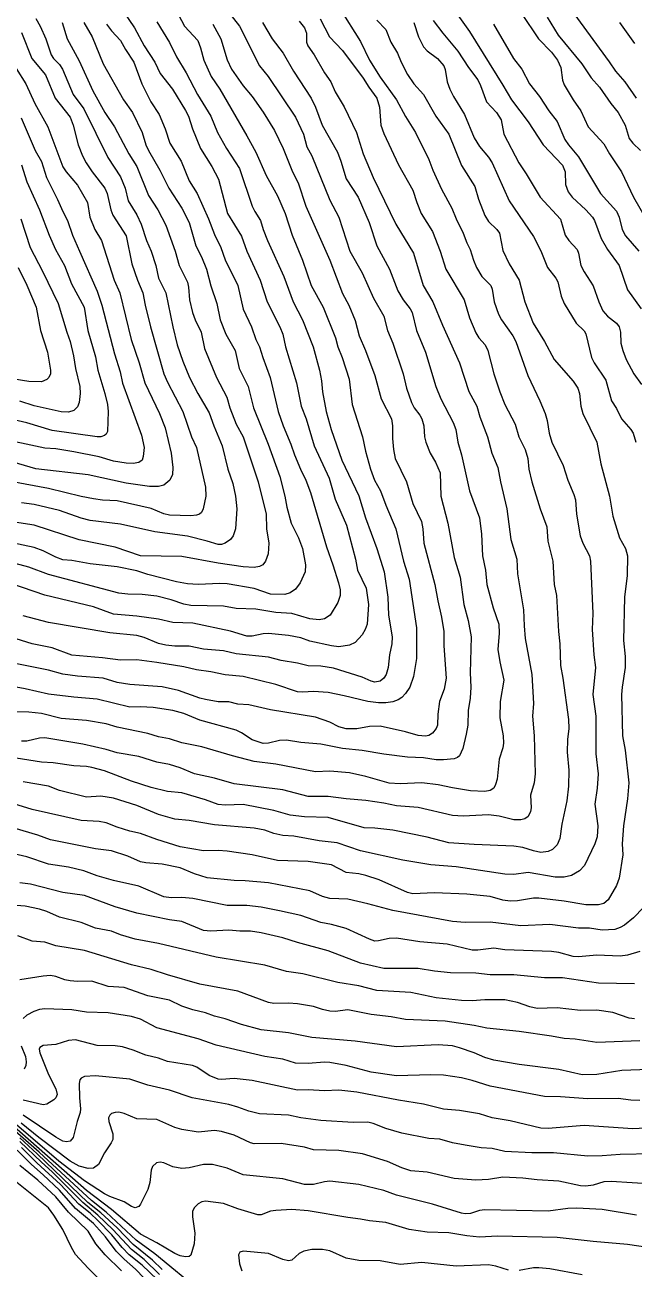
# Model space of a CAD drawing. Extents: x 474277 to 475042, y 254928 to 255625.
# Drawn here: x 474888.4 to 474914.3, y 255274.9 to 255327.8 of the extents above; entities that cross this region are included whole.
import ezdxf

# ---------------------------------------------------------------- set-up
doc = ezdxf.new("R2010")
doc.units = 0
doc.header["$MEASUREMENT"] = 0
doc.layers.add('BaseMapV2_DTM_export_MonNov09090547073261 — entities', color=1, linetype='CONTINUOUS')

msp = doc.modelspace()

# ---------------------------------------------------------------- linework, layer by layer
at = {"layer": 'BaseMapV2_DTM_export_MonNov09090547073261 — entities', "color": 15, "linetype": 'Continuous', "true_color": 0xb7484b}
for points in [[(474896.787, 255328.753, 91.75), (474897.553, 255327.772, 91.75), (474898.397, 255326.085, 91.75), (474898.766, 255325.625, 91.75), (474899.931, 255323.888, 91.75), (474900.262, 255323.171, 91.75), (474900.411, 255322.634, 91.75), (474900.62, 255322.251, 91.75), (474901.388, 255320.359, 91.75), (474901.777, 255319.644, 91.75), (474902.236, 255318.187, 91.75), (474902.767, 255317.267, 91.75), (474903.248, 255316.194, 91.75), (474903.688, 255315.427, 91.75), (474903.84, 255314.814, 91.75), (474904.067, 255314.277, 91.75), (474904.51, 255312.973, 91.75), (474904.646, 255312.36, 91.75), (474904.857, 255311.746, 91.75), (474904.973, 255311.516, 91.75), (474905.222, 255311.213, 91.75), (474905.298, 255311.061, 91.75), (474905.382, 255310.75, 91.75), (474905.42, 255310.29, 91.75), (474905.475, 255310.06, 91.75), (474905.659, 255309.6, 91.75), (474905.88, 255309.216, 91.75), (474906.074, 255308.756, 91.75), (474906.104, 255307.759, 91.75), (474906.407, 255306.609, 91.75), (474906.679, 255305.152, 91.75), (474906.934, 255304.309, 91.75), (474907.092, 255303.159, 91.75), (474907.269, 255302.469, 91.75), (474907.395, 255301.779, 91.75), (474907.357, 255300.245, 91.75), (474907.389, 255299.632, 91.75), (474907.36, 255299.172, 91.75), (474907.271, 255298.635, 91.75), (474907.25, 255298.021, 91.75), (474907.189, 255297.638, 91.75), (474907.043, 255297.025, 91.75), (474906.905, 255296.718, 91.75), (474906.823, 255296.641, 91.75), (474906.679, 255296.583, 91.75), (474906.219, 255296.534, 91.75), (474905.912, 255296.546, 91.75), (474905.375, 255296.628, 91.75), (474904.685, 255296.65, 91.75), (474903.688, 255296.778, 91.75), (474902.768, 255296.935, 91.75), (474901.925, 255297.028, 91.75), (474901.005, 255297.204, 91.75), (474900.161, 255297.276, 91.75), (474899.548, 255297.374, 91.75), (474899.241, 255297.367, 91.75), (474898.781, 255297.256, 91.75), (474898.551, 255297.241, 91.75), (474898.091, 255297.387, 91.75), (474897.631, 255297.689, 91.75), (474897.401, 255297.8, 91.75), (474895.867, 255298.223, 91.75), (474895.177, 255298.506, 91.75), (474894.717, 255298.643, 91.75), (474893.874, 255298.763, 91.75), (474893.337, 255298.798, 91.75), (474892.877, 255298.788, 91.75), (474891.497, 255299.12, 91.75), (474890.5, 255299.203, 91.75), (474889.426, 255299.34, 91.75), (474888.43, 255299.566, 91.75), (474887.893, 255299.656, 91.75)], [(474892.57, 255328.446, 92.75), (474893.078, 255327.695, 92.75), (474893.497, 255326.928, 92.75), (474893.945, 255326.238, 92.75), (474894.18, 255325.76, 92.75), (474894.698, 255325.088, 92.75), (474895.254, 255324.182, 92.75), (474895.376, 255323.938, 92.75), (474895.544, 255323.401, 92.75), (474895.891, 255322.558, 92.75), (474896.372, 255321.791, 92.75), (474896.657, 255321.254, 92.75), (474897.032, 255319.797, 92.75), (474897.631, 255318.831, 92.75), (474897.865, 255318.187, 92.75), (474898.419, 255316.96, 92.75), (474898.722, 255316.04, 92.75), (474899.268, 255314.967, 92.75), (474899.394, 255314.66, 92.75), (474899.499, 255314.123, 92.75), (474899.964, 255312.59, 92.75), (474900.173, 255311.593, 92.75), (474900.376, 255311.056, 92.75), (474900.722, 255309.906, 92.75), (474901.36, 255308.526, 92.75), (474901.618, 255307.634, 92.75), (474902.094, 255306.532, 92.75), (474902.485, 255305.076, 92.75), (474902.56, 255304.616, 92.75), (474902.936, 255303.849, 92.75), (474903.033, 255303.159, 92.75), (474902.98, 255302.315, 92.75), (474902.894, 255302.085, 92.75), (474902.768, 255301.861, 92.75), (474902.461, 255301.539, 92.75), (474902.231, 255301.417, 92.75), (474901.771, 255301.355, 92.75), (474901.465, 255301.395, 92.75), (474900.544, 255301.598, 92.75), (474900.161, 255301.73, 92.75), (474899.624, 255301.834, 92.75), (474898.781, 255301.924, 92.75), (474898.551, 255301.907, 92.75), (474898.091, 255301.804, 92.75), (474897.861, 255301.801, 92.75), (474897.171, 255302.011, 92.75), (474895.561, 255302.358, 92.75), (474894.717, 255302.388, 92.75), (474894.104, 255302.524, 92.75), (474893.184, 255302.651, 92.75), (474892.187, 255302.739, 92.75), (474891.343, 255303.053, 92.75), (474889.273, 255303.544, 92.75), (474887.816, 255304.04, 92.75)], [(474894.947, 255328.245, 92.25), (474895.207, 255327.772, 92.25), (474895.768, 255327.158, 92.25), (474895.895, 255326.852, 92.25), (474896.028, 255326.315, 92.25), (474896.338, 255325.625, 92.25), (474896.708, 255325.088, 92.25), (474897.861, 255323.106, 92.25), (474898.24, 255322.404, 92.25), (474898.684, 255321.408, 92.25), (474899.164, 255320.544, 92.25), (474899.488, 255319.797, 92.25), (474899.791, 255318.877, 92.25), (474900.225, 255317.804, 92.25), (474900.599, 255316.73, 92.25), (474901.103, 255315.81, 92.25), (474901.633, 255314.507, 92.25), (474901.73, 255314.123, 92.25), (474901.917, 255313.663, 92.25), (474902.204, 255312.743, 92.25), (474902.343, 255311.67, 92.25), (474902.772, 255310.29, 92.25), (474902.902, 255309.676, 92.25), (474903.117, 255308.909, 92.25), (474903.291, 255308.449, 92.25), (474903.548, 255307.989, 92.25), (474903.772, 255307.376, 92.25), (474904.194, 255306.379, 92.25), (474904.517, 255304.999, 92.25), (474904.764, 255304.232, 92.25), (474905.08, 255302.162, 92.25), (474905.07, 255300.858, 92.25), (474904.951, 255300.092, 92.25), (474904.786, 255299.632, 92.25), (474904.608, 255299.36, 92.25), (474904.455, 255299.2, 92.25), (474904.296, 255299.095, 92.25), (474904.072, 255299.008, 92.25), (474903.765, 255298.962, 92.25), (474903.458, 255298.962, 92.25), (474902.998, 255299.022, 92.25), (474902.001, 255299.268, 92.25), (474901.311, 255299.402, 92.25), (474900.698, 255299.449, 92.25), (474900.238, 255299.415, 92.25), (474900.008, 255299.437, 92.25), (474899.088, 255299.747, 92.25), (474897.707, 255300.085, 92.25), (474896.941, 255300.164, 92.25), (474896.327, 255300.29, 92.25), (474895.714, 255300.366, 92.25), (474895.177, 255300.503, 92.25), (474894.027, 255300.684, 92.25), (474893.184, 255300.791, 92.25), (474892.493, 255300.779, 92.25), (474891.727, 255300.882, 92.25), (474890.423, 255300.996, 92.25), (474889.58, 255301.308, 92.25), (474888.736, 255301.482, 92.25), (474887.816, 255301.763, 92.25)], [(474900.973, 255328.078, 91), (474901.372, 255327.312, 91), (474901.925, 255326.73, 91), (474902.812, 255325.548, 91), (474903.04, 255325.165, 91), (474903.381, 255324.705, 91), (474903.5, 255324.321, 91), (474903.554, 255323.555, 91), (474903.688, 255323.196, 91), (474904.302, 255321.865, 91), (474904.916, 255320.794, 91), (474905.085, 255320.258, 91), (474905.276, 255319.797, 91), (474905.755, 255319.031, 91), (474906.079, 255318.187, 91), (474906.324, 255317.42, 91), (474907.094, 255316.117, 91), (474907.323, 255315.35, 91), (474907.599, 255314.716, 91), (474907.726, 255314.507, 91), (474907.993, 255314.2, 91), (474908.107, 255313.97, 91), (474908.365, 255312.964, 91), (474908.611, 255312.207, 91), (474908.829, 255311.67, 91), (474909.271, 255310.826, 91), (474909.428, 255310.29, 91), (474909.695, 255309.753, 91), (474909.801, 255309.369, 91), (474909.856, 255308.909, 91), (474909.977, 255308.373, 91), (474910.333, 255307.223, 91), (474910.617, 255306.456, 91), (474910.662, 255305.842, 91), (474910.864, 255304.999, 91), (474910.93, 255304.002, 91), (474911.031, 255303.542, 91), (474911.116, 255302.009, 91), (474911.172, 255301.472, 91), (474911.194, 255300.552, 91), (474911.299, 255300.015, 91), (474911.542, 255298.251, 91), (474911.546, 255297.868, 91), (474911.498, 255297.408, 91), (474911.485, 255296.871, 91), (474911.55, 255296.105, 91), (474911.541, 255295.414, 91), (474911.473, 255294.801, 91), (474911.256, 255293.804, 91), (474911.175, 255293.191, 91), (474911.049, 255292.922, 91), (474910.856, 255292.731, 91), (474910.666, 255292.638, 91), (474910.359, 255292.601, 91), (474910.052, 255292.661, 91), (474909.592, 255292.807, 91), (474909.209, 255292.872, 91), (474907.522, 255292.935, 91), (474906.449, 255293.009, 91), (474905.528, 255293.245, 91), (474904.072, 255293.543, 91), (474903.305, 255293.639, 91), (474902.845, 255293.649, 91), (474901.311, 255294.085, 91), (474900.314, 255294.11, 91), (474899.701, 255294.18, 91), (474899.011, 255294.378, 91), (474897.707, 255294.633, 91), (474896.941, 255294.61, 91), (474896.634, 255294.646, 91), (474896.097, 255294.838, 91), (474895.1, 255295.135, 91), (474894.487, 255295.194, 91), (474893.797, 255295.366, 91), (474892.954, 255295.631, 91), (474891.803, 255296.075, 91), (474891.267, 255296.214, 91), (474891.037, 255296.258, 91), (474890.5, 255296.281, 91), (474889.618, 255296.411, 91), (474889.12, 255296.441, 91), (474888.046, 255296.615, 91)], [(474888.89, 255328.093, 93.75), (474889.066, 255327.772, 93.75), (474889.305, 255327.235, 93.75), (474889.538, 255326.545, 93.75), (474889.643, 255326.392, 93.75), (474889.887, 255326.137, 93.75), (474890.025, 255325.932, 93.75), (474890.475, 255324.858, 93.75), (474890.923, 255324.245, 93.75), (474891.946, 255322.174, 93.75), (474892.493, 255321.355, 93.75), (474892.685, 255320.871, 93.75), (474892.816, 255320.334, 93.75), (474893.184, 255319.744, 93.75), (474893.369, 255319.337, 93.75), (474893.589, 255318.647, 93.75), (474893.797, 255318.187, 93.75), (474893.983, 255317.574, 93.75), (474894.104, 255317.04, 93.75), (474894.418, 255316.424, 93.75), (474894.709, 255314.967, 93.75), (474894.903, 255314.2, 93.75), (474895.135, 255313.51, 93.75), (474895.422, 255312.82, 93.75), (474895.777, 255312.13, 93.75), (474896.251, 255311.306, 93.75), (474896.452, 255310.75, 93.75), (474896.816, 255309.906, 93.75), (474897.056, 255308.909, 93.75), (474897.265, 255308.296, 93.75), (474897.373, 255307.759, 93.75), (474897.432, 255307.223, 93.75), (474897.379, 255306.379, 93.75), (474897.273, 255306.072, 93.75), (474897.169, 255305.919, 93.75), (474896.941, 255305.761, 93.75), (474896.787, 255305.711, 93.75), (474896.634, 255305.702, 93.75), (474896.174, 255305.85, 93.75), (474895.331, 255306.054, 93.75), (474893.95, 255306.244, 93.75), (474892.493, 255306.568, 93.75), (474891.19, 255306.728, 93.75), (474890.807, 255306.823, 93.75), (474889.887, 255307.155, 93.75), (474888.813, 255307.415, 93.75), (474888.276, 255307.481, 93.75)], [(474901.805, 255328.539, 90.75), (474902.691, 255327.118, 90.75), (474903.07, 255326.315, 90.75), (474903.535, 255325.604, 90.75), (474904.23, 255324.628, 90.75), (474904.608, 255323.924, 90.75), (474905.033, 255323.248, 90.75), (474905.599, 255322.098, 90.75), (474905.771, 255321.638, 90.75), (474906.142, 255320.832, 90.75), (474906.582, 255320.027, 90.75), (474906.754, 255319.567, 90.75), (474907.063, 255318.954, 90.75), (474907.215, 255318.54, 90.75), (474907.352, 255318.264, 90.75), (474907.494, 255317.804, 90.75), (474907.625, 255317.497, 90.75), (474907.852, 255317.114, 90.75), (474908.236, 255316.73, 90.75), (474908.297, 255316.577, 90.75), (474908.38, 255316.04, 90.75), (474908.567, 255315.504, 90.75), (474908.685, 255315.274, 90.75), (474909.171, 255314.583, 90.75), (474909.295, 255314.353, 90.75), (474909.807, 255312.897, 90.75), (474910.32, 255311.823, 90.75), (474910.543, 255311.286, 90.75), (474910.629, 255310.98, 90.75), (474910.722, 255310.443, 90.75), (474910.835, 255310.06, 90.75), (474911.309, 255309.063, 90.75), (474911.507, 255308.449, 90.75), (474911.771, 255307.836, 90.75), (474911.83, 255307.606, 90.75), (474911.881, 255306.993, 90.75), (474912.039, 255306.072, 90.75), (474912.152, 255305.766, 90.75), (474912.427, 255305.229, 90.75), (474912.473, 255304.999, 90.75), (474912.577, 255302.775, 90.75), (474912.539, 255302.085, 90.75), (474912.612, 255301.012, 90.75), (474912.679, 255300.475, 90.75), (474912.573, 255299.325, 90.75), (474912.703, 255298.405, 90.75), (474912.7, 255296.795, 90.75), (474912.8, 255295.951, 90.75), (474912.759, 255295.338, 90.75), (474912.662, 255294.648, 90.75), (474912.784, 255293.728, 90.75), (474912.751, 255293.267, 90.75), (474912.656, 255292.961, 90.75), (474912.215, 255292.041, 90.75), (474912.002, 255291.811, 90.75), (474911.663, 255291.614, 90.75), (474911.356, 255291.552, 90.75), (474910.972, 255291.549, 90.75), (474909.822, 255291.75, 90.75), (474909.209, 255291.658, 90.75), (474908.826, 255291.668, 90.75), (474906.755, 255291.985, 90.75), (474905.682, 255292.073, 90.75), (474904.491, 255292.271, 90.75), (474902.691, 255292.665, 90.75), (474901.695, 255293.009, 90.75), (474900.928, 255293.093, 90.75), (474899.854, 255293.291, 90.75), (474899.394, 255293.324, 90.75), (474899.011, 255293.405, 90.75), (474898.628, 255293.541, 90.75), (474898.168, 255293.635, 90.75), (474896.481, 255293.773, 90.75), (474895.407, 255293.954, 90.75), (474894.794, 255294.013, 90.75), (474894.104, 255294.213, 90.75), (474893.184, 255294.591, 90.75), (474892.187, 255294.905, 90.75), (474891.65, 255294.988, 90.75), (474891.037, 255294.956, 90.75), (474889.887, 255295.234, 90.75), (474889.426, 255295.416, 90.75), (474888.353, 255295.6, 90.75)], [(474906.625, 255328.539, 89.75), (474907.326, 255327.542, 89.75), (474908.749, 255325.261, 89.75), (474909.111, 255324.628, 89.75), (474909.822, 255323.697, 89.75), (474910.458, 255322.711, 89.75), (474911.279, 255321.854, 89.75), (474911.401, 255321.561, 89.75), (474911.412, 255321.024, 89.75), (474911.517, 255320.718, 89.75), (474911.693, 255320.488, 89.75), (474912.276, 255319.952, 89.75), (474912.56, 255319.644, 89.75), (474912.645, 255319.491, 89.75), (474912.921, 255318.724, 89.75), (474913.202, 255318.264, 89.75), (474913.694, 255317.574, 89.75), (474914.04, 255316.547, 89.75), (474914.623, 255315.734, 89.75)], [(474909.533, 255328.309, 89.25), (474910.268, 255327.235, 89.25), (474910.819, 255326.66, 89.25), (474911.065, 255326.315, 89.25), (474911.216, 255326.008, 89.25), (474911.289, 255325.471, 89.25), (474911.356, 255325.277, 89.25), (474911.739, 255324.638, 89.25), (474912.068, 255324.168, 89.25), (474912.377, 255323.478, 89.25), (474913.043, 255322.764, 89.25), (474913.286, 255322.328, 89.25), (474913.796, 255321.561, 89.25), (474914.295, 255320.488, 89.25), (474915.113, 255319.09, 89.25)], [(474910.623, 255328.155, 89), (474911.096, 255327.388, 89), (474912.108, 255326.162, 89), (474912.506, 255325.569, 89), (474912.851, 255325.165, 89), (474913.332, 255324.475, 89), (474913.648, 255324.091, 89), (474913.945, 255323.555, 89), (474914.116, 255322.984, 89), (474914.27, 255322.793, 89), (474914.604, 255322.481, 89)], [(474911.771, 255328.309, 88.75), (474913.273, 255326.254, 88.75), (474913.53, 255325.855, 88.75), (474913.934, 255325.395, 88.75), (474914.411, 255324.705, 88.75)], [(474890.93, 255327.925, 93.25), (474891.28, 255327.312, 93.25), (474891.747, 255326.162, 93.25), (474892.612, 255324.628, 93.25), (474892.992, 255324.091, 93.25), (474893.404, 255323.248, 93.25), (474893.566, 255322.711, 93.25), (474893.671, 255322.481, 93.25), (474894.153, 255321.638, 93.25), (474894.538, 255320.871, 93.25), (474895.091, 255320.027, 93.25), (474895.407, 255319.415, 93.25), (474895.695, 255318.417, 93.25), (474895.928, 255317.957, 93.25), (474896.147, 255317.42, 93.25), (474896.327, 255316.714, 93.25), (474896.579, 255315.964, 93.25), (474896.721, 255315.274, 93.25), (474896.968, 255314.66, 93.25), (474897.365, 255313.97, 93.25), (474897.537, 255313.203, 93.25), (474897.918, 255312.437, 93.25), (474898.141, 255311.516, 93.25), (474898.767, 255309.983, 93.25), (474899.264, 255308.603, 93.25), (474899.474, 255307.759, 93.25), (474899.554, 255307.299, 93.25), (474899.74, 255306.609, 93.25), (474900.057, 255305.996, 93.25), (474900.229, 255305.536, 93.25), (474900.352, 255304.846, 93.25), (474900.345, 255304.539, 93.25), (474900.124, 255304.079, 93.25), (474899.931, 255303.801, 93.25), (474899.701, 255303.645, 93.25), (474899.471, 255303.583, 93.25), (474898.858, 255303.586, 93.25), (474898.168, 255303.839, 93.25), (474897.017, 255304.038, 93.25), (474896.711, 255304.051, 93.25), (474895.791, 255304.005, 93.25), (474895.331, 255304.026, 93.25), (474894.87, 255304.114, 93.25), (474893.644, 255304.436, 93.25), (474893.184, 255304.585, 93.25), (474892.34, 255304.753, 93.25), (474891.19, 255304.89, 93.25), (474890.423, 255305.032, 93.25), (474890.04, 255305.06, 93.25), (474889.733, 255305.173, 93.25), (474889.196, 255305.443, 93.25), (474888.813, 255305.576, 93.25), (474887.203, 255305.925, 93.25)], [(474890.003, 255327.925, 93.5), (474890.215, 255327.235, 93.5), (474890.73, 255326.292, 93.5), (474891.309, 255325.011, 93.5), (474891.82, 255324.091, 93.5), (474892.227, 255323.478, 93.5), (474892.841, 255322.328, 93.5), (474893.186, 255321.791, 93.5), (474893.675, 255320.564, 93.5), (474894.069, 255319.951, 93.5), (474894.41, 255319.301, 93.5), (474894.807, 255318.187, 93.5), (474894.983, 255317.574, 93.5), (474895.331, 255316.866, 93.5), (474895.377, 255316.654, 93.5), (474895.425, 255316.117, 93.5), (474895.553, 255315.58, 93.5), (474895.661, 255315.274, 93.5), (474895.919, 255314.737, 93.5), (474896.065, 255314.047, 93.5), (474896.572, 255312.82, 93.5), (474897.006, 255311.976, 93.5), (474897.138, 255311.516, 93.5), (474897.401, 255310.822, 93.5), (474897.699, 255310.29, 93.5), (474898.335, 255308.373, 93.5), (474898.675, 255306.993, 93.5), (474898.701, 255306.379, 93.5), (474898.793, 255305.766, 93.5), (474898.764, 255305.306, 93.5), (474898.647, 255304.999, 93.5), (474898.532, 255304.846, 93.5), (474898.398, 255304.764, 93.5), (474898.168, 255304.732, 93.5), (474897.707, 255304.749, 93.5), (474896.634, 255304.907, 93.5), (474895.1, 255305.198, 93.5), (474893.337, 255305.223, 93.5), (474892.263, 255305.599, 93.5), (474890.73, 255305.902, 93.5), (474888.813, 255306.526, 93.5), (474887.433, 255306.736, 93.5)], [(474891.898, 255327.848, 93), (474892.11, 255327.567, 93), (474892.492, 255327.158, 93), (474892.703, 255326.775, 93), (474893.056, 255326.238, 93), (474893.389, 255325.318, 93), (474893.777, 255324.551, 93), (474894.124, 255324.015, 93), (474894.384, 255323.401, 93), (474894.58, 255322.788, 93), (474895.072, 255322.021, 93), (474895.4, 255321.178, 93), (474895.743, 255320.641, 93), (474896.225, 255319.567, 93), (474896.481, 255318.905, 93), (474896.75, 255318.341, 93), (474896.941, 255317.821, 93), (474897.475, 255316.73, 93), (474897.707, 255315.725, 93), (474898.057, 255314.967, 93), (474898.243, 255314.43, 93), (474898.399, 255314.123, 93), (474898.534, 255313.663, 93), (474898.853, 255312.82, 93), (474899.193, 255311.363, 93), (474899.398, 255310.75, 93), (474899.736, 255309.983, 93), (474899.885, 255309.523, 93), (474900.138, 255308.909, 93), (474900.37, 255308.449, 93), (474900.566, 255307.913, 93), (474901.249, 255305.612, 93), (474901.522, 255304.846, 93), (474901.755, 255304.079, 93), (474901.829, 255303.772, 93), (474901.834, 255303.542, 93), (474901.722, 255303.235, 93), (474901.399, 255302.699, 93), (474901.16, 255302.545, 93), (474900.928, 255302.5, 93), (474900.544, 255302.544, 93), (474899.778, 255302.771, 93), (474899.088, 255302.818, 93), (474898.244, 255302.947, 93), (474897.401, 255302.989, 93), (474896.864, 255303.082, 93), (474895.484, 255303.112, 93), (474895.177, 255303.171, 93), (474894.64, 255303.358, 93), (474894.027, 255303.506, 93), (474893.414, 255303.584, 93), (474892.8, 255303.586, 93), (474892.417, 255303.632, 93), (474889.426, 255304.433, 93), (474888.583, 255304.74, 93), (474887.433, 255305.049, 93)], [(474896.413, 255327.848, 92), (474896.747, 255327.235, 92), (474897.017, 255326.338, 92), (474897.213, 255325.932, 92), (474897.707, 255325.232, 92), (474898.092, 255324.781, 92), (474898.551, 255324.11, 92), (474899.035, 255323.325, 92), (474899.401, 255322.558, 92), (474899.8, 255321.561, 92), (474900.039, 255321.101, 92), (474900.364, 255320.104, 92), (474901.388, 255317.804, 92), (474901.925, 255316.389, 92), (474902.191, 255315.887, 92), (474902.461, 255315.247, 92), (474902.635, 255314.583, 92), (474902.905, 255313.97, 92), (474903.308, 255312.897, 92), (474903.569, 255311.9, 92), (474904.004, 255311.056, 92), (474904.059, 255310.75, 92), (474904.051, 255310.213, 92), (474904.09, 255309.753, 92), (474904.167, 255309.369, 92), (474904.644, 255308.373, 92), (474904.92, 255307.453, 92), (474905.291, 255306.686, 92), (474905.343, 255306.379, 92), (474905.384, 255305.766, 92), (474905.852, 255304.002, 92), (474905.975, 255303.312, 92), (474906.142, 255302.615, 92), (474906.239, 255302.009, 92), (474906.24, 255301.395, 92), (474906.336, 255300.015, 92), (474906.252, 255299.555, 92), (474906.05, 255299.018, 92), (474905.98, 255298.481, 92), (474905.963, 255298.021, 92), (474905.908, 255297.868, 92), (474905.758, 255297.672, 92), (474905.605, 255297.582, 92), (474905.452, 255297.555, 92), (474905.145, 255297.576, 92), (474904.608, 255297.739, 92), (474903.535, 255297.97, 92), (474903.075, 255297.966, 92), (474902.538, 255297.862, 92), (474902.078, 255297.865, 92), (474901.777, 255297.945, 92), (474901.388, 255298.141, 92), (474900.775, 255298.362, 92), (474898.858, 255298.667, 92), (474897.938, 255298.876, 92), (474897.477, 255298.915, 92), (474897.094, 255299.005, 92), (474896.634, 255299.013, 92), (474896.097, 255299.106, 92), (474895.867, 255299.163, 92), (474894.947, 255299.499, 92), (474894.257, 255299.641, 92), (474892.877, 255299.741, 92), (474892.34, 255299.837, 92), (474891.743, 255300.015, 92), (474890.653, 255300.096, 92), (474890.04, 255300.181, 92), (474889.426, 255300.351, 92), (474887.586, 255300.731, 92)], [(474903.382, 255328.024, 90.5), (474903.765, 255327.632, 90.5), (474903.985, 255327.082, 90.5), (474904.263, 255326.622, 90.5), (474904.417, 255326.238, 90.5), (474904.685, 255325.715, 90.5), (474904.963, 255325.318, 90.5), (474905.375, 255324.86, 90.5), (474905.901, 255323.938, 90.5), (474906.453, 255323.171, 90.5), (474906.985, 255321.833, 90.5), (474907.549, 255320.948, 90.5), (474907.708, 255320.411, 90.5), (474907.982, 255319.707, 90.5), (474908.135, 255319.456, 90.5), (474908.493, 255319.107, 90.5), (474908.602, 255318.954, 90.5), (474908.749, 255318.22, 90.5), (474909.017, 255317.651, 90.5), (474909.436, 255316.96, 90.5), (474909.683, 255316.04, 90.5), (474910.038, 255315.12, 90.5), (474910.519, 255314.353, 90.5), (474910.93, 255313.587, 90.5), (474911.739, 255312.662, 90.5), (474911.941, 255312.36, 90.5), (474912.009, 255312.13, 90.5), (474912.064, 255311.593, 90.5), (474912.145, 255311.286, 90.5), (474912.738, 255310.06, 90.5), (474912.914, 255309.139, 90.5), (474913.281, 255307.759, 90.5), (474913.427, 255306.916, 90.5), (474913.702, 255305.996, 90.5), (474913.965, 255305.536, 90.5), (474914.048, 255305.229, 90.5), (474914.038, 255304.386, 90.5), (474913.918, 255303.465, 90.5), (474913.873, 255301.625, 90.5), (474913.949, 255300.935, 90.5), (474913.953, 255300.475, 90.5), (474913.818, 255299.632, 90.5), (474913.797, 255299.325, 90.5), (474913.839, 255297.561, 90.5), (474913.945, 255296.948, 90.5), (474914.105, 255295.568, 90.5), (474914.048, 255294.878, 90.5), (474913.877, 255293.728, 90.5), (474913.818, 255292.961, 90.5), (474913.842, 255292.501, 90.5), (474913.691, 255291.504, 90.5), (474913.582, 255291.197, 90.5), (474913.227, 255290.584, 90.5), (474913.043, 255290.425, 90.5), (474912.813, 255290.371, 90.5), (474912.276, 255290.371, 90.5), (474911.356, 255290.53, 90.5), (474910.282, 255290.652, 90.5), (474910.052, 255290.651, 90.5), (474909.362, 255290.544, 90.5), (474909.056, 255290.526, 90.5), (474908.749, 255290.565, 90.5), (474908.212, 255290.728, 90.5), (474907.215, 255290.82, 90.5), (474905.835, 255290.883, 90.5), (474904.915, 255290.844, 90.5), (474904.685, 255290.896, 90.5), (474903.486, 255291.427, 90.5), (474902.921, 255291.612, 90.5), (474902.615, 255291.688, 90.5), (474902.078, 255291.739, 90.5), (474901.465, 255292.071, 90.5), (474900.468, 255292.212, 90.5), (474899.164, 255292.263, 90.5), (474898.091, 255292.494, 90.5), (474897.017, 255292.657, 90.5), (474896.634, 255292.688, 90.5), (474896.021, 255292.667, 90.5), (474895.024, 255292.842, 90.5), (474894.027, 255293.144, 90.5), (474893.337, 255293.405, 90.5), (474892.877, 255293.502, 90.5), (474892.34, 255293.675, 90.5), (474891.88, 255293.865, 90.5), (474891.573, 255293.918, 90.5), (474890.807, 255293.965, 90.5), (474888.736, 255294.429, 90.5), (474887.772, 255294.724, 90.5)], [(474898.522, 255327.925, 91.5), (474898.942, 255327.235, 91.5), (474899.399, 255326.622, 91.5), (474899.841, 255325.855, 91.5), (474900.593, 255324.705, 91.5), (474900.774, 255324.321, 91.5), (474901.065, 255323.555, 91.5), (474901.713, 255322.404, 91.5), (474901.86, 255322.021, 91.5), (474902.078, 255321.272, 91.5), (474902.591, 255320.488, 91.5), (474903.056, 255319.414, 91.5), (474903.382, 255318.414, 91.5), (474903.93, 255317.42, 91.5), (474904.273, 255316.5, 91.5), (474904.5, 255316.117, 91.5), (474904.805, 255315.734, 91.5), (474904.891, 255315.58, 91.5), (474905.076, 255314.814, 91.5), (474905.463, 255313.893, 91.5), (474905.891, 255312.437, 91.5), (474906.103, 255311.9, 91.5), (474906.634, 255310.903, 91.5), (474906.753, 255310.596, 91.5), (474906.837, 255310.06, 91.5), (474906.991, 255309.523, 91.5), (474907.331, 255307.989, 91.5), (474907.749, 255306.839, 91.5), (474907.843, 255306.149, 91.5), (474907.887, 255305.229, 91.5), (474908.006, 255304.616, 91.5), (474908.064, 255304.002, 91.5), (474908.336, 255303.005, 91.5), (474908.573, 255302.315, 91.5), (474908.585, 255301.932, 91.5), (474908.538, 255301.242, 91.5), (474908.618, 255300.705, 91.5), (474908.782, 255299.938, 91.5), (474908.628, 255299.018, 91.5), (474908.615, 255298.328, 91.5), (474908.759, 255297.561, 91.5), (474908.779, 255297.255, 91.5), (474908.749, 255297.045, 91.5), (474908.589, 255296.565, 91.5), (474908.498, 255295.721, 91.5), (474908.438, 255295.491, 91.5), (474908.357, 255295.338, 91.5), (474908.212, 255295.239, 91.5), (474907.982, 255295.197, 91.5), (474907.369, 255295.223, 91.5), (474906.602, 255295.345, 91.5), (474905.989, 255295.479, 91.5), (474905.298, 255295.555, 91.5), (474904.378, 255295.525, 91.5), (474903.918, 255295.549, 91.5), (474902.921, 255295.829, 91.5), (474902.231, 255295.984, 91.5), (474901.388, 255296.053, 91.5), (474900.775, 255296.028, 91.5), (474899.088, 255296.355, 91.5), (474898.168, 255296.475, 91.5), (474897.247, 255296.705, 91.5), (474895.944, 255297.093, 91.5), (474895.1, 255297.263, 91.5), (474894.564, 255297.441, 91.5), (474894.104, 255297.515, 91.5), (474893.644, 255297.659, 91.5), (474892.34, 255297.93, 91.5), (474891.88, 255298.07, 91.5), (474891.037, 255298.22, 91.5), (474889.963, 255298.298, 91.5), (474889.12, 255298.506, 91.5), (474888.583, 255298.565, 91.5), (474887.893, 255298.59, 91.5)], [(474900.084, 255327.979, 91.25), (474900.317, 255327.695, 91.25), (474900.396, 255327.465, 91.25), (474900.389, 255327.082, 91.25), (474900.447, 255326.928, 91.25), (474900.722, 255326.545, 91.25), (474901.156, 255325.778, 91.25), (474901.43, 255325.395, 91.25), (474901.618, 255324.969, 91.25), (474902.001, 255324.341, 91.25), (474902.524, 255323.248, 91.25), (474902.812, 255322.328, 91.25), (474903.225, 255321.331, 91.25), (474904.193, 255319.337, 91.25), (474904.944, 255318.111, 91.25), (474905.355, 255316.73, 91.25), (474905.767, 255316.04, 91.25), (474906.178, 255315.044, 91.25), (474906.899, 255313.433, 91.25), (474907.292, 255312.22, 91.25), (474907.639, 255311.593, 91.25), (474907.763, 255311.133, 91.25), (474908.086, 255310.29, 91.25), (474908.276, 255309.6, 91.25), (474908.539, 255308.986, 91.25), (474908.647, 255308.373, 91.25), (474908.913, 255307.223, 91.25), (474909.087, 255305.919, 91.25), (474909.341, 255305.076, 91.25), (474909.371, 255304.462, 91.25), (474909.626, 255302.929, 91.25), (474909.648, 255302.239, 91.25), (474909.699, 255301.702, 91.25), (474909.98, 255300.168, 91.25), (474910.042, 255298.942, 91.25), (474910.01, 255298.405, 91.25), (474910.079, 255297.561, 91.25), (474910.124, 255295.951, 91.25), (474910.081, 255295.568, 91.25), (474909.915, 255295.031, 91.25), (474909.944, 255294.494, 91.25), (474909.927, 255294.341, 91.25), (474909.822, 255294.134, 91.25), (474909.682, 255294.034, 91.25), (474909.516, 255293.989, 91.25), (474909.209, 255293.985, 91.25), (474908.595, 255294.137, 91.25), (474908.135, 255294.203, 91.25), (474907.062, 255294.141, 91.25), (474906.602, 255294.173, 91.25), (474905.145, 255294.506, 91.25), (474904.225, 255294.586, 91.25), (474903.688, 255294.701, 91.25), (474902.921, 255294.815, 91.25), (474902.078, 255294.885, 91.25), (474901.311, 255294.987, 91.25), (474900.468, 255294.982, 91.25), (474899.394, 255295.26, 91.25), (474897.324, 255295.523, 91.25), (474896.481, 255295.759, 91.25), (474895.637, 255295.948, 91.25), (474895.024, 255296.199, 91.25), (474894.564, 255296.342, 91.25), (474894.027, 255296.444, 91.25), (474893.26, 255296.677, 91.25), (474892.34, 255296.832, 91.25), (474891.88, 255296.976, 91.25), (474890.883, 255297.214, 91.25), (474889.273, 255297.478, 91.25), (474889.043, 255297.464, 91.25), (474888.506, 255297.34, 91.25), (474888.276, 255297.331, 91.25)], [(474894.027, 255327.951, 92.5), (474894.564, 255327.069, 92.5), (474894.864, 255326.468, 92.5), (474895.285, 255325.778, 92.5), (474895.765, 255324.858, 92.5), (474896.322, 255323.938, 92.5), (474896.605, 255323.248, 92.5), (474896.993, 255322.558, 92.5), (474897.542, 255321.714, 92.5), (474898.09, 255320.104, 92.5), (474898.199, 255319.874, 92.5), (474898.439, 255319.491, 92.5), (474898.555, 255319.107, 92.5), (474898.741, 255318.647, 92.5), (474899.436, 255317.114, 92.5), (474899.827, 255316.04, 92.5), (474900.223, 255315.274, 92.5), (474900.685, 255314.123, 92.5), (474900.942, 255313.127, 92.5), (474901.029, 255312.667, 92.5), (474901.075, 255312.207, 92.5), (474901.237, 255311.363, 92.5), (474901.451, 255310.596, 92.5), (474901.899, 255309.293, 92.5), (474902.615, 255307.775, 92.5), (474902.905, 255306.839, 92.5), (474903.381, 255305.536, 92.5), (474903.698, 255304.539, 92.5), (474903.857, 255303.465, 92.5), (474903.876, 255302.699, 92.5), (474904.044, 255301.779, 92.5), (474904.027, 255301.472, 92.5), (474903.923, 255301.012, 92.5), (474903.873, 255300.475, 92.5), (474903.777, 255300.168, 92.5), (474903.685, 255300.015, 92.5), (474903.535, 255299.888, 92.5), (474903.305, 255299.848, 92.5), (474903.151, 255299.888, 92.5), (474902.768, 255300.064, 92.5), (474901.541, 255300.443, 92.5), (474901.005, 255300.521, 92.5), (474900.468, 255300.54, 92.5), (474900.008, 255300.658, 92.5), (474899.318, 255300.765, 92.5), (474898.781, 255300.908, 92.5), (474897.401, 255301.059, 92.5), (474896.864, 255301.179, 92.5), (474896.021, 255301.253, 92.5), (474895.407, 255301.373, 92.5), (474894.794, 255301.376, 92.5), (474894.41, 255301.416, 92.5), (474894.104, 255301.495, 92.5), (474893.49, 255301.745, 92.5), (474893.184, 255301.83, 92.5), (474892.033, 255301.947, 92.5), (474889.426, 255302.388, 92.5), (474888.353, 255302.663, 92.5)], [(474904.954, 255327.925, 90.25), (474905.152, 255327.312, 90.25), (474905.375, 255326.887, 90.25), (474905.528, 255326.721, 90.25), (474905.971, 255326.392, 90.25), (474906.231, 255326.085, 90.25), (474906.295, 255325.922, 90.25), (474906.38, 255325.395, 90.25), (474906.49, 255325.088, 90.25), (474906.64, 255324.781, 90.25), (474907.121, 255324.015, 90.25), (474907.522, 255323.02, 90.25), (474907.752, 255322.651, 90.25), (474908.135, 255322.185, 90.25), (474908.29, 255321.944, 90.25), (474909.008, 255320.334, 90.25), (474910.052, 255318.818, 90.25), (474910.359, 255318.205, 90.25), (474910.649, 255317.497, 90.25), (474911.001, 255317.037, 90.25), (474911.086, 255316.884, 90.25), (474911.227, 255316.27, 90.25), (474911.352, 255315.964, 90.25), (474911.859, 255315.12, 90.25), (474912.199, 255314.794, 90.25), (474912.276, 255314.677, 90.25), (474912.512, 255313.663, 90.25), (474912.628, 255313.433, 90.25), (474913.119, 255312.698, 90.25), (474913.364, 255311.823, 90.25), (474913.579, 255311.492, 90.25), (474913.794, 255311.056, 90.25), (474914.191, 255310.596, 90.25), (474914.284, 255310.443, 90.25), (474914.401, 255310.06, 90.25)], [(474905.787, 255328.002, 90), (474906.192, 255327.465, 90), (474906.832, 255326.704, 90), (474907.289, 255326.008, 90), (474907.675, 255325.489, 90), (474907.799, 255325.241, 90), (474908.054, 255324.551, 90), (474908.478, 255324.091, 90), (474908.672, 255323.788, 90), (474908.786, 255323.171, 90), (474909.428, 255321.944, 90), (474909.738, 255321.484, 90), (474910.336, 255320.488, 90), (474911.202, 255319.552, 90), (474911.396, 255318.877, 90), (474911.547, 255318.647, 90), (474911.899, 255318.264, 90), (474911.961, 255318.111, 90), (474912.062, 255317.574, 90), (474912.199, 255317.307, 90), (474912.583, 255316.721, 90), (474912.821, 255316.04, 90), (474913.004, 255315.657, 90), (474913.196, 255315.428, 90), (474913.574, 255315.12, 90), (474913.687, 255314.967, 90), (474913.751, 255314.737, 90), (474913.76, 255314.277, 90), (474913.841, 255313.97, 90), (474913.986, 255313.587, 90), (474914.316, 255312.973, 90), (474914.641, 255312.513, 90)], [(474908.351, 255327.848, 89.5), (474909.205, 255326.392, 89.5), (474909.546, 255325.932, 89.5), (474909.876, 255325.318, 89.5), (474910.311, 255324.781, 89.5), (474910.698, 255324.168, 89.5), (474911.054, 255323.708, 89.5), (474911.375, 255322.941, 89.5), (474911.533, 255322.711, 89.5), (474911.969, 255322.201, 89.5), (474912.891, 255320.641, 89.5), (474913.579, 255319.889, 89.5), (474913.687, 255319.644, 89.5), (474913.822, 255319.107, 89.5), (474913.963, 255318.842, 89.5), (474914.528, 255318.187, 89.5)], [(474913.703, 255327.925, 88.5), (474914.346, 255327.034, 88.5)], [(474888.276, 255327.493, 94), (474888.72, 255326.392, 94), (474889.291, 255325.702, 94), (474889.711, 255324.705, 94), (474890.347, 255323.893, 94), (474890.476, 255323.555, 94), (474890.683, 255322.711, 94), (474890.87, 255322.251, 94), (474891.028, 255321.944, 94), (474891.277, 255321.561, 94), (474891.816, 255320.871, 94), (474891.915, 255320.641, 94), (474892.074, 255319.951, 94), (474892.158, 255319.721, 94), (474892.724, 255318.847, 94), (474892.965, 255317.651, 94), (474893.209, 255316.96, 94), (474893.435, 255316.424, 94), (474893.531, 255315.887, 94), (474893.761, 255314.967, 94), (474894.334, 255312.964, 94), (474894.487, 255312.609, 94), (474895.137, 255311.363, 94), (474895.506, 255310.29, 94), (474895.718, 255309.83, 94), (474896.108, 255308.143, 94), (474896.11, 255307.759, 94), (474896.001, 255307.223, 94), (474895.938, 255307.069, 94), (474895.842, 255306.993, 94), (474895.714, 255306.952, 94), (474895.484, 255306.926, 94), (474894.564, 255306.949, 94), (474894.334, 255307.005, 94), (474893.797, 255307.244, 94), (474892.34, 255307.567, 94), (474891.727, 255307.594, 94), (474891.343, 255307.643, 94), (474890.807, 255307.745, 94), (474889.426, 255308.084, 94), (474888.43, 255308.28, 94), (474886.513, 255308.624, 94)], [(474888.046, 255325.96, 94.25), (474888.461, 255325.318, 94.25), (474888.842, 255324.475, 94.25), (474889.391, 255323.478, 94.25), (474890.04, 255321.781, 94.25), (474890.178, 255321.561, 94.25), (474890.653, 255321, 94.25), (474891.077, 255320.258, 94.25), (474891.186, 255319.644, 94.25), (474891.4, 255319.107, 94.25), (474891.675, 255318.647, 94.25), (474892.222, 255316.96, 94.25), (474892.454, 255316.424, 94.25), (474892.936, 255314.43, 94.25), (474893.279, 255313.433, 94.25), (474893.517, 255312.59, 94.25), (474894.145, 255311.286, 94.25), (474894.379, 255310.673, 94.25), (474894.645, 255309.6, 94.25), (474894.712, 255308.986, 94.25), (474894.702, 255308.679, 94.25), (474894.591, 255308.449, 94.25), (474894.334, 255308.235, 94.25), (474894.104, 255308.171, 94.25), (474893.72, 255308.181, 94.25), (474892.724, 255308.323, 94.25), (474891.113, 255308.673, 94.25), (474888.89, 255308.921, 94.25), (474887.28, 255309.394, 94.25)], [(474888.263, 255323.861, 94.5), (474888.853, 255322.481, 94.5), (474889.12, 255322.004, 94.5), (474889.338, 255321.331, 94.5), (474889.81, 255320.388, 94.5), (474890.028, 255319.874, 94.5), (474890.238, 255319.491, 94.5), (474890.452, 255318.877, 94.5), (474890.738, 255318.187, 94.5), (474891.497, 255316.482, 94.5), (474891.697, 255315.887, 94.5), (474892.235, 255313.817, 94.5), (474892.47, 255313.05, 94.5), (474892.57, 255312.575, 94.5), (474893.384, 255310.366, 94.5), (474893.487, 255309.83, 94.5), (474893.456, 255309.446, 94.5), (474893.403, 255309.293, 94.5), (474893.26, 255309.196, 94.5), (474893.03, 255309.152, 94.5), (474892.724, 255309.163, 94.5), (474892.187, 255309.26, 94.5), (474891.573, 255309.438, 94.5), (474890.5, 255309.647, 94.5), (474889.733, 255309.775, 94.5), (474889.273, 255309.808, 94.5), (474887.203, 255310.25, 94.5)], [(474888.275, 255321.868, 94.75), (474888.506, 255321.145, 94.75), (474889.039, 255319.951, 94.75), (474889.459, 255318.877, 94.75), (474889.729, 255318.264, 94.75), (474890.105, 255317.574, 94.75), (474890.399, 255316.807, 94.75), (474890.936, 255315.81, 94.75), (474891.093, 255314.814, 94.75), (474891.42, 255313.689, 94.75), (474891.522, 255313.127, 94.75), (474891.826, 255312.13, 94.75), (474891.934, 255311.67, 94.75), (474891.968, 255311.363, 94.75), (474891.93, 255310.52, 94.75), (474891.88, 255310.407, 94.75), (474891.803, 255310.341, 94.75), (474891.65, 255310.293, 94.75), (474891.497, 255310.285, 94.75), (474889.58, 255310.552, 94.75), (474888.506, 255310.889, 94.75), (474887.586, 255311.094, 94.75)], [(474888.247, 255319.567, 95), (474888.652, 255318.341, 95), (474889.169, 255317.344, 95), (474889.831, 255315.964, 95), (474890.205, 255314.737, 95), (474890.352, 255314.353, 95), (474890.493, 255313.74, 95), (474890.576, 255313.203, 95), (474890.756, 255312.437, 95), (474890.776, 255312.13, 95), (474890.73, 255311.751, 95), (474890.653, 255311.564, 95), (474890.5, 255311.415, 95), (474890.27, 255311.341, 95), (474889.963, 255311.354, 95), (474888.813, 255311.608, 95), (474888.2, 255311.81, 95)], [(474888.129, 255317.497, 95.25), (474888.506, 255316.739, 95.25), (474888.894, 255315.81, 95.25), (474889.087, 255314.814, 95.25), (474889.381, 255313.893, 95.25), (474889.514, 255313.127, 95.25), (474889.509, 255312.973, 95.25), (474889.439, 255312.82, 95.25), (474889.35, 255312.725, 95.25), (474889.12, 255312.631, 95.25), (474888.583, 255312.637, 95.25), (474887.97, 255312.74, 95.25)], [(474914.73, 255290.252, 90.25), (474914.297, 255289.817, 90.25), (474913.919, 255289.51, 90.25), (474913.733, 255289.4, 90.25), (474913.503, 255289.321, 90.25), (474912.966, 255289.286, 90.25), (474912.429, 255289.37, 90.25), (474911.969, 255289.371, 90.25), (474910.742, 255289.526, 90.25), (474909.516, 255289.482, 90.25), (474908.212, 255289.627, 90.25), (474907.139, 255289.612, 90.25), (474906.602, 255289.663, 90.25), (474904.072, 255290.127, 90.25), (474902.998, 255290.418, 90.25), (474902.155, 255290.605, 90.25), (474901.388, 255290.632, 90.25), (474901.081, 255290.727, 90.25), (474900.544, 255290.962, 90.25), (474898.781, 255291.302, 90.25), (474897.784, 255291.39, 90.25), (474897.324, 255291.4, 90.25), (474896.174, 255291.516, 90.25), (474895.637, 255291.687, 90.25), (474895.024, 255291.946, 90.25), (474894.257, 255292.107, 90.25), (474893.567, 255292.15, 90.25), (474893.337, 255292.193, 90.25), (474892.8, 255292.436, 90.25), (474892.11, 255292.67, 90.25), (474891.42, 255292.759, 90.25), (474889.503, 255293.129, 90.25), (474888.966, 255293.329, 90.25), (474887.97, 255293.634, 90.25)], [(474914.576, 255288.376, 90), (474914.04, 255288.222, 90), (474913.733, 255288.191, 90), (474912.736, 255288.227, 90), (474911.969, 255288.149, 90), (474911.739, 255288.164, 90), (474911.126, 255288.336, 90), (474910.819, 255288.383, 90), (474908.826, 255288.451, 90), (474908.365, 255288.52, 90), (474907.675, 255288.437, 90), (474907.445, 255288.439, 90), (474906.372, 255288.692, 90), (474905.222, 255288.792, 90), (474904.225, 255288.957, 90), (474903.918, 255288.943, 90), (474903.458, 255288.83, 90), (474903.305, 255288.829, 90), (474903.075, 255288.907, 90), (474902.078, 255289.359, 90), (474901.465, 255289.533, 90), (474901.005, 255289.612, 90), (474900.161, 255289.914, 90), (474899.241, 255290.118, 90), (474898.474, 255290.275, 90), (474897.861, 255290.346, 90), (474897.017, 255290.347, 90), (474895.561, 255290.64, 90), (474895.1, 255290.681, 90), (474894.64, 255290.671, 90), (474894.334, 255290.716, 90), (474893.26, 255291.17, 90), (474892.187, 255291.403, 90), (474891.497, 255291.6, 90), (474890.931, 255291.811, 90), (474890.27, 255291.968, 90), (474889.426, 255292.104, 90), (474888.506, 255292.417, 90), (474887.816, 255292.566, 90)], [(474914.346, 255287.013, 89.75), (474912.813, 255287.03, 89.75), (474911.279, 255287.259, 89.75), (474910.512, 255287.259, 89.75), (474909.209, 255287.389, 89.75), (474908.212, 255287.391, 89.75), (474907.599, 255287.461, 89.75), (474906.525, 255287.482, 89.75), (474905.835, 255287.543, 89.75), (474905.145, 255287.663, 89.75), (474903.688, 255287.655, 89.75), (474902.691, 255287.889, 89.75), (474901.311, 255288.416, 89.75), (474900.008, 255288.762, 89.75), (474899.394, 255288.964, 89.75), (474898.474, 255289.177, 89.75), (474898.014, 255289.243, 89.75), (474897.554, 255289.242, 89.75), (474897.094, 255289.298, 89.75), (474896.327, 255289.243, 89.75), (474896.021, 255289.271, 89.75), (474895.1, 255289.665, 89.75), (474894.564, 255289.733, 89.75), (474893.184, 255290.012, 89.75), (474892.263, 255290.281, 89.75), (474890.96, 255290.76, 89.75), (474890.04, 255290.895, 89.75), (474888.66, 255291.246, 89.75), (474888.2, 255291.303, 89.75)], [(474914.346, 255285.515, 89.5), (474914.116, 255285.547, 89.5), (474913.426, 255285.785, 89.5), (474912.736, 255285.885, 89.5), (474912.046, 255285.874, 89.5), (474911.049, 255285.988, 89.5), (474910.206, 255285.955, 89.5), (474909.899, 255286.025, 89.5), (474909.362, 255286.208, 89.5), (474908.826, 255286.326, 89.5), (474907.982, 255286.328, 89.5), (474907.445, 255286.279, 89.5), (474906.985, 255286.298, 89.5), (474905.912, 255286.416, 89.5), (474904.838, 255286.645, 89.5), (474903.382, 255286.723, 89.5), (474902.615, 255286.926, 89.5), (474901.728, 255287.057, 89.5), (474900.238, 255287.436, 89.5), (474899.548, 255287.528, 89.5), (474898.628, 255287.808, 89.5), (474896.557, 255288.143, 89.5), (474894.104, 255288.728, 89.5), (474893.107, 255288.904, 89.5), (474892.493, 255289.087, 89.5), (474892.11, 255289.244, 89.5), (474891.42, 255289.371, 89.5), (474890.807, 255289.613, 89.5), (474889.887, 255289.85, 89.5), (474889.35, 255290.09, 89.5), (474889.043, 255290.19, 89.5), (474888.43, 255290.318, 89.5), (474887.893, 255290.36, 89.5)], [(474914.576, 255284.586, 89.25), (474912.736, 255284.512, 89.25), (474911.816, 255284.654, 89.25), (474911.356, 255284.682, 89.25), (474910.819, 255284.785, 89.25), (474909.439, 255284.976, 89.25), (474908.059, 255285.114, 89.25), (474907.522, 255285.236, 89.25), (474906.295, 255285.416, 89.25), (474904.608, 255285.487, 89.25), (474903.995, 255285.605, 89.25), (474903.151, 255285.697, 89.25), (474902.155, 255285.894, 89.25), (474901.618, 255285.835, 89.25), (474901.388, 255285.849, 89.25), (474901.081, 255285.909, 89.25), (474900.698, 255286.037, 89.25), (474900.008, 255286.149, 89.25), (474899.624, 255286.181, 89.25), (474899.011, 255286.176, 89.25), (474898.782, 255286.213, 89.25), (474897.477, 255286.693, 89.25), (474895.867, 255286.996, 89.25), (474894.487, 255287.387, 89.25), (474893.797, 255287.616, 89.25), (474892.954, 255287.818, 89.25), (474890.96, 255288.432, 89.25), (474889.733, 255288.621, 89.25), (474889.273, 255288.779, 89.25), (474888.736, 255288.828, 89.25), (474888.123, 255289.055, 89.25)], [(474914.96, 255283.359, 89), (474913.809, 255283.317, 89), (474912.736, 255283.154, 89), (474912.123, 255283.138, 89), (474911.126, 255283.36, 89), (474909.439, 255283.568, 89), (474908.365, 255283.755, 89), (474907.982, 255283.865, 89), (474907.522, 255284.071, 89), (474906.909, 255284.289, 89), (474906.602, 255284.361, 89), (474905.989, 255284.409, 89), (474904.225, 255284.328, 89), (474902.461, 255284.566, 89), (474900.621, 255284.723, 89), (474899.624, 255284.927, 89), (474898.474, 255285.043, 89), (474897.631, 255285.279, 89), (474896.938, 255285.523, 89), (474896.481, 255285.636, 89), (474896.097, 255285.772, 89), (474895.561, 255285.898, 89), (474895.1, 255286.059, 89), (474894.564, 255286.305, 89), (474893.644, 255286.499, 89), (474892.647, 255286.85, 89), (474891.957, 255286.896, 89), (474891.267, 255287.122, 89), (474890.653, 255287.108, 89), (474890.347, 255287.137, 89), (474890.117, 255287.177, 89), (474889.733, 255287.322, 89), (474889.503, 255287.363, 89), (474889.196, 255287.34, 89), (474888.2, 255287.172, 89)], [(474914.576, 255282.041, 88.75), (474914.193, 255282.052, 88.75), (474913.656, 255282.124, 88.75), (474912.353, 255282.111, 88.75), (474911.202, 255282.2, 88.75), (474910.512, 255282.212, 88.75), (474908.212, 255282.657, 88.75), (474907.445, 255282.897, 88.75), (474906.985, 255283.005, 88.75), (474906.219, 255283.118, 88.75), (474905.682, 255283.134, 88.75), (474904.225, 255283.091, 88.75), (474903.151, 255283.25, 88.75), (474902.078, 255283.536, 88.75), (474901.388, 255283.658, 88.75), (474901.158, 255283.67, 88.75), (474900.468, 255283.612, 88.75), (474899.931, 255283.637, 88.75), (474899.394, 255283.796, 88.75), (474898.628, 255283.913, 88.75), (474896.557, 255284.392, 88.75), (474895.791, 255284.668, 88.75), (474894.027, 255285.13, 88.75), (474893.337, 255285.497, 88.75), (474892.954, 255285.619, 88.75), (474891.957, 255285.77, 88.75), (474891.037, 255285.8, 88.75), (474890.423, 255285.899, 88.75), (474889.273, 255285.943, 88.75), (474889.043, 255285.914, 88.75), (474888.804, 255285.83, 88.75), (474888.497, 255285.677, 88.75), (474888.353, 255285.528, 88.75)], [(474888.261, 255284.373, 88.75), (474888.447, 255283.913, 88.75), (474888.474, 255283.683, 88.75), (474888.456, 255283.53, 88.75), (474888.388, 255283.376, 88.75)], [(474914.806, 255280.86, 88.5), (474914.27, 255280.829, 88.5), (474912.199, 255280.982, 88.5), (474910.666, 255280.854, 88.5), (474910.359, 255280.857, 88.5), (474909.056, 255281.182, 88.5), (474908.289, 255281.302, 88.5), (474907.752, 255281.47, 88.5), (474906.909, 255281.618, 88.5), (474906.219, 255281.672, 88.5), (474905.375, 255281.889, 88.5), (474904.302, 255282.055, 88.5), (474902.538, 255282.396, 88.5), (474901.771, 255282.484, 88.5), (474901.158, 255282.456, 88.5), (474900.468, 255282.489, 88.5), (474900.008, 255282.474, 88.5), (474898.091, 255282.889, 88.5), (474897.324, 255282.973, 88.5), (474896.787, 255282.931, 88.5), (474896.634, 255282.946, 88.5), (474896.251, 255283.103, 88.5), (474895.727, 255283.453, 88.5), (474895.546, 255283.53, 88.5), (474894.487, 255283.708, 88.5), (474894.104, 255283.84, 88.5), (474893.567, 255283.973, 88.5), (474893.03, 255284.181, 88.5), (474892.57, 255284.321, 88.5), (474892.263, 255284.369, 88.5), (474891.497, 255284.387, 88.5), (474890.577, 255284.624, 88.5), (474890.27, 255284.591, 88.5), (474889.733, 255284.423, 88.5), (474889.196, 255284.388, 88.5), (474889.051, 255284.296, 88.5), (474889.032, 255284.22, 88.5), (474889.056, 255284.066, 88.5), (474889.424, 255283.146, 88.5), (474889.738, 255282.533, 88.5), (474889.789, 255282.303, 88.5), (474889.738, 255282.149, 88.5), (474889.656, 255282.065, 88.5), (474889.35, 255281.886, 88.5), (474889.196, 255281.853, 88.5), (474888.353, 255282.062, 88.5)], [(474915.113, 255279.765, 88.25), (474913.733, 255279.745, 88.25), (474912.966, 255279.683, 88.25), (474912.353, 255279.673, 88.25), (474910.896, 255279.818, 88.25), (474909.976, 255279.807, 88.25), (474908.826, 255279.875, 88.25), (474908.289, 255279.994, 88.25), (474907.829, 255280.025, 88.25), (474907.139, 255280.138, 88.25), (474906.602, 255280.241, 88.25), (474906.065, 255280.391, 88.25), (474905.605, 255280.43, 88.25), (474904.455, 255280.653, 88.25), (474903.765, 255280.846, 88.25), (474903.228, 255281.066, 88.25), (474902.998, 255281.114, 88.25), (474902.385, 255281.11, 88.25), (474901.005, 255281.185, 88.25), (474900.161, 255281.308, 88.25), (474899.624, 255281.419, 88.25), (474898.398, 255281.475, 88.25), (474897.938, 255281.588, 88.25), (474897.477, 255281.763, 88.25), (474897.094, 255281.865, 88.25), (474895.541, 255282.149, 88.25), (474894.564, 255282.484, 88.25), (474893.644, 255282.692, 88.25), (474892.877, 255282.946, 88.25), (474891.42, 255283.093, 88.25), (474890.96, 255283.064, 88.25), (474890.816, 255282.993, 88.25), (474890.759, 255282.916, 88.25), (474890.729, 255282.763, 88.25), (474890.74, 255282.149, 88.25), (474890.789, 255281.689, 88.25), (474890.775, 255281.536, 88.25), (474890.637, 255281.153, 88.25), (474890.473, 255280.463, 88.25), (474890.348, 255280.309, 88.25), (474890.193, 255280.279, 88.25), (474890.04, 255280.316, 88.25), (474889.733, 255280.482, 88.25), (474888.353, 255281.415, 88.25)], [(474916.033, 255278.418, 88), (474913.349, 255278.595, 88), (474913.043, 255278.574, 88), (474912.583, 255278.435, 88), (474912.276, 255278.39, 88), (474912.046, 255278.412, 88), (474911.126, 255278.604, 88), (474910.206, 255278.661, 88), (474909.592, 255278.735, 88), (474908.749, 255278.772, 88), (474908.135, 255278.684, 88), (474907.599, 255278.656, 88), (474906.679, 255278.715, 88), (474905.528, 255278.99, 88), (474904.838, 255279.053, 88), (474904.455, 255279.18, 88), (474903.842, 255279.439, 88), (474902.777, 255279.772, 88), (474901.771, 255279.91, 88), (474900.698, 255279.945, 88), (474900.314, 255280.048, 88), (474899.318, 255280.204, 88), (474898.168, 255280.194, 88), (474898.014, 255280.239, 88), (474897.324, 255280.563, 88), (474896.787, 255280.721, 88), (474896.481, 255280.758, 88), (474895.791, 255280.692, 88), (474895.1, 255280.807, 88), (474894.794, 255280.896, 88), (474894.027, 255281.234, 88), (474893.184, 255281.268, 88), (474892.647, 255281.494, 88), (474892.417, 255281.539, 88), (474892.263, 255281.533, 88), (474892.11, 255281.482, 88), (474892.033, 255281.415, 88), (474891.983, 255281.306, 88), (474891.986, 255281.153, 88), (474892.162, 255280.616, 88), (474892.155, 255280.386, 88), (474892.092, 255280.233, 88), (474891.803, 255279.816, 88), (474891.546, 255279.312, 88), (474891.343, 255279.164, 88), (474891.113, 255279.141, 88), (474890.73, 255279.247, 88), (474890.347, 255279.455, 88), (474889.018, 255280.463, 88), (474888.261, 255281.076, 88)], [(474914.423, 255277.155, 87.75), (474912.966, 255277.404, 87.75), (474911.893, 255277.462, 87.75), (474911.509, 255277.447, 87.75), (474910.666, 255277.337, 87.75), (474907.982, 255277.39, 87.75), (474907.752, 255277.353, 87.75), (474907.369, 255277.238, 87.75), (474907.139, 255277.215, 87.75), (474906.985, 255277.239, 87.75), (474905.76, 255277.626, 87.75), (474904.225, 255278.013, 87.75), (474903.688, 255278.206, 87.75), (474902.615, 255278.463, 87.75), (474901.388, 255278.602, 87.75), (474901.158, 255278.578, 87.75), (474900.698, 255278.466, 87.75), (474900.314, 255278.468, 87.75), (474899.394, 255278.705, 87.75), (474897.707, 255278.877, 87.75), (474897.017, 255279.158, 87.75), (474896.404, 255279.311, 87.75), (474896.021, 255279.32, 87.75), (474895.407, 255279.178, 87.75), (474895.1, 255279.15, 87.75), (474894.717, 255279.218, 87.75), (474894.334, 255279.394, 87.75), (474894.18, 255279.421, 87.75), (474894.024, 255279.389, 87.75), (474893.85, 255279.236, 87.75), (474893.79, 255279.082, 87.75), (474893.729, 255278.546, 87.75), (474893.644, 255278.26, 87.75), (474893.337, 255277.631, 87.75), (474893.26, 255277.532, 87.75), (474893.107, 255277.472, 87.75), (474892.954, 255277.531, 87.75), (474892.647, 255277.727, 87.75), (474892.033, 255277.951, 87.75), (474891.803, 255278.072, 87.75), (474890.96, 255278.624, 87.75), (474889.86, 255279.466, 87.75), (474887.97, 255281.088, 87.75)], [(474895.944, 255273.874, 87.25), (474893.95, 255275.514, 87.25), (474893.148, 255276.092, 87.25), (474891.88, 255277.282, 87.25), (474891.25, 255277.779, 87.25), (474889.023, 255279.849, 87.25), (474887.893, 255280.833, 87.25)], [(474915.113, 255275.76, 87.5), (474914.04, 255275.913, 87.5), (474912.583, 255276.04, 87.5), (474911.049, 255276.214, 87.5), (474908.519, 255276.268, 87.5), (474907.752, 255276.218, 87.5), (474907.215, 255276.277, 87.5), (474906.449, 255276.41, 87.5), (474905.528, 255276.435, 87.5), (474904.762, 255276.557, 87.5), (474903.765, 255276.846, 87.5), (474903.075, 255276.913, 87.5), (474902.691, 255276.997, 87.5), (474902.155, 255277.06, 87.5), (474900.468, 255277.351, 87.5), (474899.778, 255277.401, 87.5), (474899.088, 255277.355, 87.5), (474898.858, 255277.328, 87.5), (474898.474, 255277.181, 87.5), (474898.321, 255277.171, 87.5), (474897.477, 255277.424, 87.5), (474896.864, 255277.663, 87.5), (474896.097, 255277.761, 87.5), (474895.944, 255277.728, 87.5), (474895.791, 255277.641, 87.5), (474895.626, 255277.472, 87.5), (474895.55, 255277.319, 87.5), (474895.542, 255277.089, 87.5), (474895.642, 255276.399, 87.5), (474895.625, 255275.939, 87.5), (474895.484, 255275.455, 87.5), (474895.407, 255275.395, 87.5), (474895.254, 255275.388, 87.5), (474895.024, 255275.434, 87.5), (474894.794, 255275.525, 87.5), (474894.027, 255275.982, 87.5), (474893.337, 255276.348, 87.5), (474892.105, 255277.396, 87.5), (474891.037, 255278.21, 87.5), (474887.96, 255280.923, 87.5)], [(474894.257, 255274.846, 87), (474893.843, 255275.249, 87), (474893.03, 255275.906, 87), (474892.34, 255276.618, 87), (474891.65, 255277.255, 87), (474891.103, 255277.702, 87), (474888.938, 255279.772, 87), (474888.2, 255280.452, 87)], [(474893.495, 255274.482, 86.25), (474893.124, 255274.865, 86.25), (474892.647, 255275.287, 86.25), (474892.302, 255275.632, 86.25), (474891.842, 255276.245, 86.25), (474891.343, 255276.812, 86.25), (474890.577, 255277.448, 86.25), (474889.887, 255278.22, 86.25), (474889.196, 255278.882, 86.25), (474888.696, 255279.312, 86.25), (474888.099, 255279.926, 86.25)], [(474894.143, 255274.635, 86.75), (474893.49, 255275.273, 86.75), (474892.954, 255275.696, 86.75), (474892.166, 255276.552, 86.75), (474891.516, 255277.165, 86.75), (474890.882, 255277.702, 86.75), (474889.579, 255279.006, 86.75), (474889.12, 255279.41, 86.75), (474888.2, 255280.3, 86.75)], [(474895.331, 255273.195, 86.5), (474893.414, 255275.036, 86.5), (474892.852, 255275.479, 86.5), (474892.554, 255275.785, 86.5), (474892.12, 255276.322, 86.5), (474891.524, 255276.935, 86.5), (474891.19, 255277.247, 86.5), (474890.716, 255277.626, 86.5), (474889.932, 255278.469, 86.5), (474888.925, 255279.389, 86.5), (474888.276, 255280.043, 86.5)], [(474892.526, 255274.789, 86), (474891.828, 255275.479, 86), (474891.436, 255275.939, 86), (474891.116, 255276.475, 86), (474890.27, 255277.288, 86), (474889.733, 255277.945, 86), (474888.966, 255278.648, 86), (474888.2, 255279.278, 86)], [(474891.803, 255274.216, 85.75), (474891.113, 255274.903, 85.75), (474890.577, 255275.488, 85.75), (474890.398, 255275.785, 85.75), (474890.031, 255276.552, 85.75), (474889.656, 255277.167, 85.75), (474889.42, 255277.472, 85.75), (474888.075, 255278.546, 85.75)], [(474908.979, 255274.821, 87.25), (474908.442, 255274.995, 87.25), (474908.135, 255275.04, 87.25), (474906.755, 255274.992, 87.25), (474905.298, 255275.141, 87.25), (474904.378, 255275.068, 87.25), (474903.535, 255275.218, 87.25), (474902.615, 255275.237, 87.25), (474902.078, 255275.326, 87.25), (474901.388, 255275.641, 87.25), (474901.081, 255275.706, 87.25), (474900.621, 255275.701, 87.25), (474900.286, 255275.632, 87.25), (474900.084, 255275.534, 87.25), (474899.778, 255275.251, 87.25), (474899.624, 255275.217, 87.25), (474899.394, 255275.274, 87.25), (474898.781, 255275.531, 87.25), (474897.707, 255275.63, 87.25), (474897.554, 255275.579, 87.25), (474897.504, 255275.479, 87.25), (474897.54, 255275.095, 87.25), (474897.639, 255274.789, 87.25)], [(474912.123, 255274.616, 87.25), (474910.742, 255274.877, 87.25), (474910.282, 255274.926, 87.25), (474910.052, 255274.923, 87.25), (474909.439, 255274.803, 87.25)]]:
    msp.add_polyline3d(points, dxfattribs=at)

doc.saveas('drawing.dxf')
